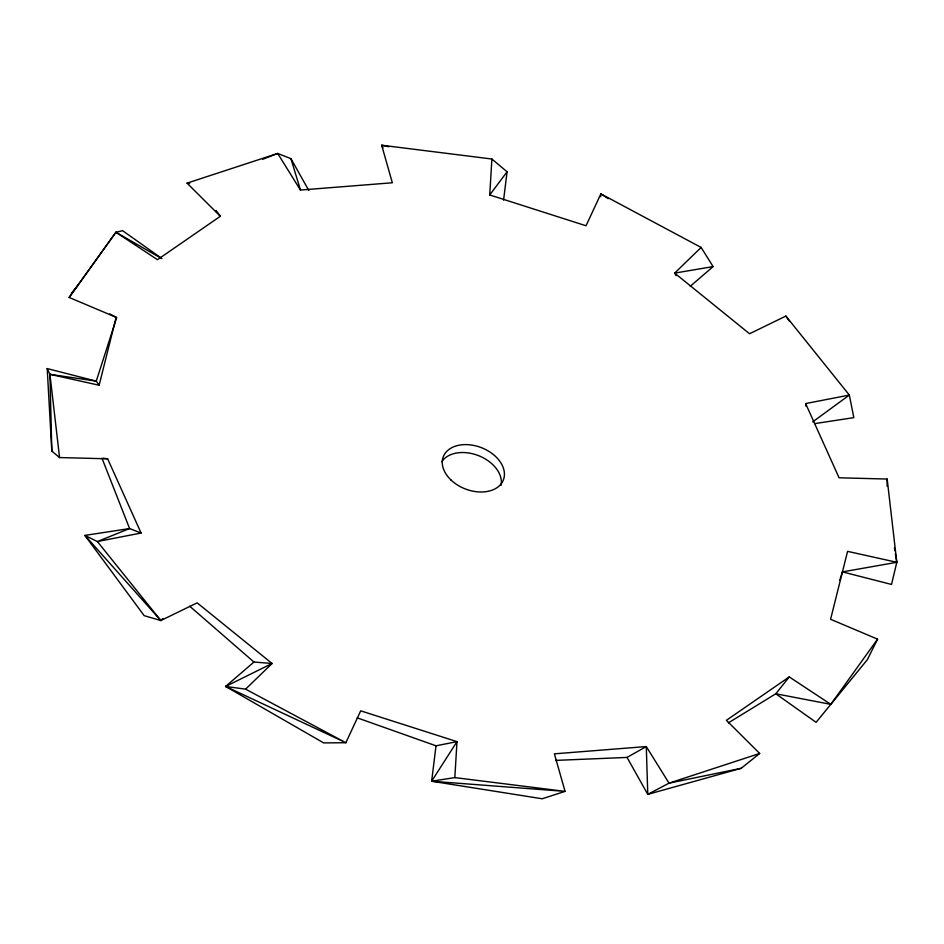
<?xml version="1.0" encoding="UTF-8"?>
<svg xmlns="http://www.w3.org/2000/svg" width="944" height="944" viewBox="0 0 944 944"><rect width="100%" height="100%" fill="white"/><g stroke="black" fill="none" stroke-linecap="round" stroke-linejoin="round"><path stroke-width="1.42" d="M887.089 486.184L887.171 479.045L839.074 477.794L805.633 403.572L849.34 395.064L853.824 417.637L814.908 423.596M600.691 196.741L600.856 193.874L701.132 247.446L713.109 266.597L690.229 286.303M839.782 580.206L842.449 571.899L891.525 584.442L896.8 562.294L847.582 551.367L830.59 619.288L877.578 639.147L830.803 704.354L789.255 676.919L726.396 720.319L759.672 753.465L741.205 768.298L669.036 783.154L646.286 746.562L554.399 753.831L565.055 791.379L542.186 798.777L431.644 781.231L456.99 741.642L436.022 745.807L431.644 781.231L454.831 777.596L456.99 741.642L360.691 710.832L345.87 742.727L323.662 742.904L225.616 686.441L253.948 662.039L272.073 663.49L245.593 689.155L225.616 686.441L272.073 663.49L197.166 602.85L160.846 620.538L144.172 615.665L84.901 535.401L129.588 528.557L141.093 533.03L107.651 458.808L103.356 458.218M608.255 198.677L600.856 193.874L586.035 225.769L489.735 194.96L491.895 159.017L381.671 145.223L392.326 182.77L300.44 190.051L277.689 153.447L187.054 183.136L220.33 216.282L157.471 259.694L115.923 232.259L69.148 297.454L116.136 317.314L99.144 385.235L49.926 374.308L47.2 368.585L96.264 381.128L99.144 385.235M503.577 200.14L507.081 171.808L491.895 159.017M116.726 317.455L96.264 381.128L49.926 374.308L51.826 451.126L59.555 457.557L107.651 458.808M877.578 639.147L867.371 659.632L816.1 722.337L775.803 693.769L728.343 722.892M69.148 297.454L115.923 232.259L122.614 230.69L161.731 258.432M489.735 194.96L507.081 171.808M789.255 676.919L775.803 693.769L830.803 704.354M71.343 293.407L77.868 285.418M160.846 620.538L97.385 541.549L84.901 535.401L160.846 620.538L162.852 618.532M701.132 247.446L674.653 273.111L676.105 275.672M812.69 421.885L849.34 395.064L785.88 316.063L749.56 333.763L674.653 273.111L713.109 266.597M555.591 760.404L627.04 757.418L646.286 746.562L647.773 794.364L741.205 768.298M262.751 159.288L277.689 153.447L290.953 158.663L308.83 190.511M759.672 753.465L669.036 783.154L647.773 794.364L627.04 757.418M141.093 533.03L97.385 541.549L129.588 528.557L101.952 458.147M842.449 571.899L896.8 562.294L887.171 479.045M431.644 781.231L565.055 791.379L454.831 777.596M187.054 183.136L189.673 183.537M388.881 146.745L381.671 145.223L382.969 147.807M357.198 717.841L436.022 745.807M225.616 686.441L345.87 742.727L245.593 689.155M109.728 313.904L116.136 317.314M115.923 232.259L161.648 258.538M189.72 606.225L253.948 662.039M216.105 210.441L220.33 216.282M785.88 316.063L789.16 320.96M290.953 158.663L300.44 190.051M805.633 403.572L806.105 406.357M894.44 547.921L894.912 550.789M895.384 553.668L896.8 562.294M49.926 374.308L59.555 457.557M47.2 368.585L51.826 451.126M441.757 461.734A32.202 22.16 21.1 0 1 478.75 455.728A32.202 22.16 21.1 0 1 501.063 485.369M451.09 480.095A32.202 22.16 21.1 0 0 503.27 480.213A32.202 22.16 21.1 0 0 465.722 444.6A32.202 22.16 21.1 0 0 451.09 480.095"/></g></svg>
